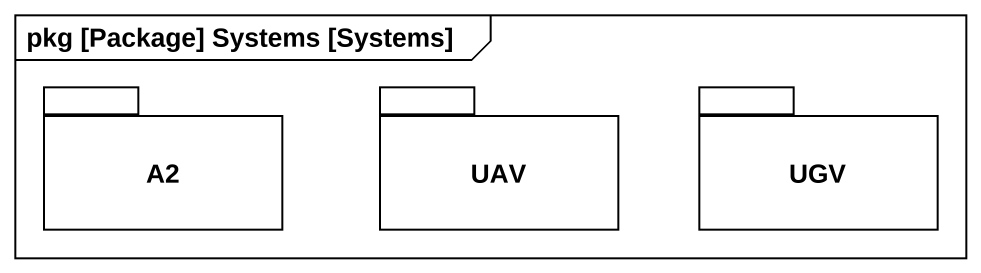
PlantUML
@startuml
mainframe pkg [Package] Systems [Systems]
package A2 {
}
package UAV {
}
package UGV {
}
@enduml
